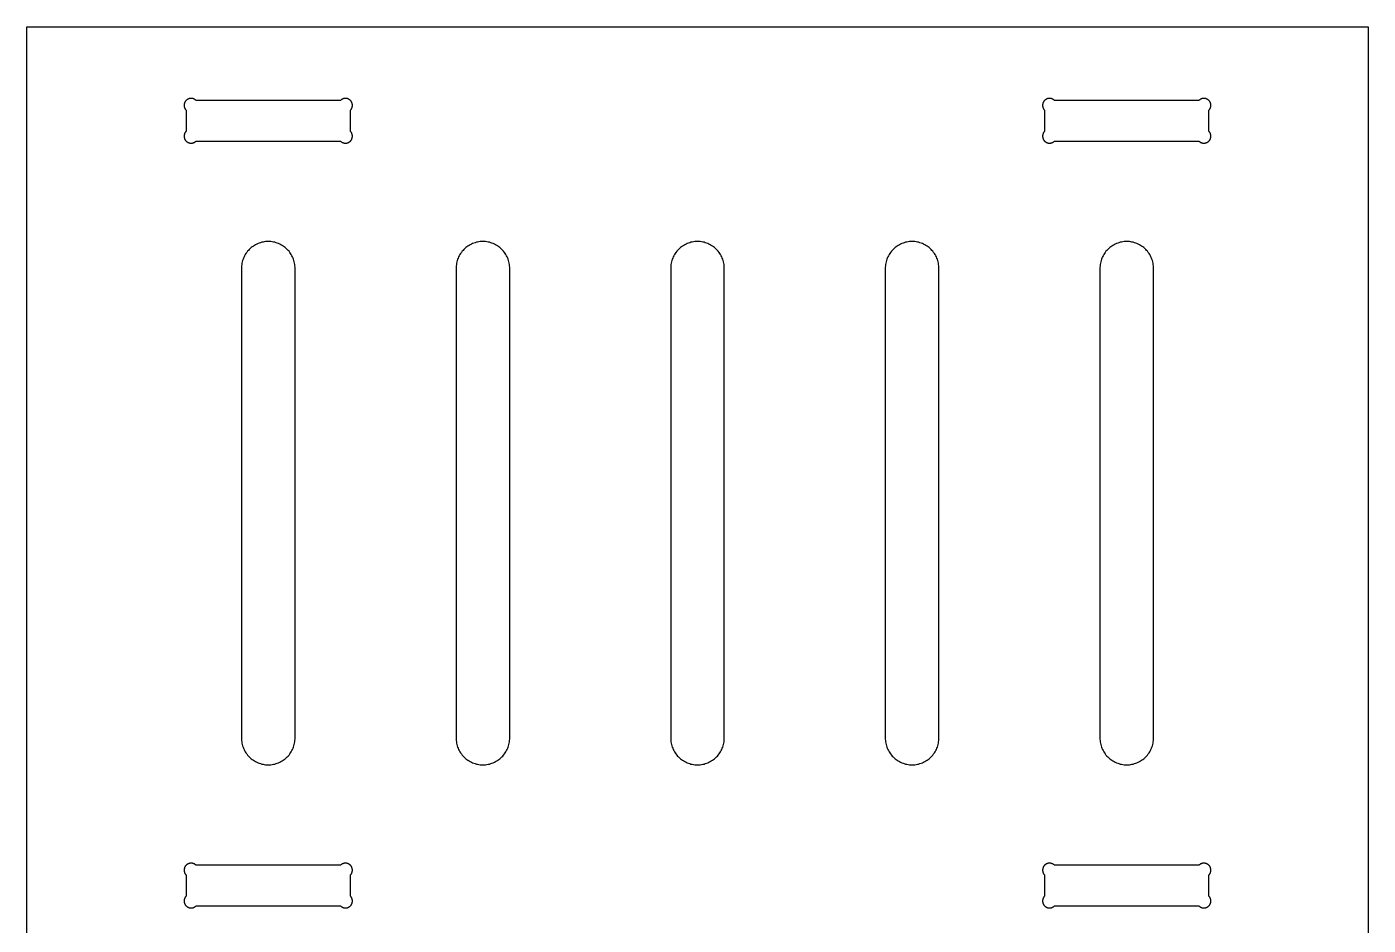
# Model space of a CAD drawing. Header units: inches. Extents: x 0 to 25, y 0 to 32.
# Drawn here: x 0 to 25, y 15.26 to 32 of the extents above; entities that cross this region are included whole.
import ezdxf

# ---------------------------------------------------------------- set-up
doc = ezdxf.new("R2010")
doc.units = ezdxf.units.IN
doc.header["$MEASUREMENT"] = 0
doc.layers.add('CUT_INSIDE', color=5, linetype='Continuous')
doc.layers.add('CUT_OUTSIDE', color=1, linetype='Continuous')

msp = doc.modelspace()

# ---------------------------------------------------------------- linework, layer by layer
at = {"layer": 'CUT_INSIDE'}
for points in [[(3.1492, 30.6339), (3.1444, 30.6381), (3.1394, 30.642), (3.1341, 30.6457), (3.1288, 30.6491), (3.1232, 30.6522), (3.1175, 30.6551), (3.1117, 30.6577), (3.1057, 30.66), (3.0997, 30.662), (3.0935, 30.6637), (3.0873, 30.6651), (3.081, 30.6662), (3.0747, 30.667), (3.0683, 30.6674), (3.0619, 30.6676), (3.0555, 30.6674), (3.0492, 30.667), (3.0428, 30.6662), (3.0366, 30.6651), (3.0303, 30.6637), (3.0242, 30.662), (3.0181, 30.66), (3.0122, 30.6577), (3.0063, 30.6551), (3.0006, 30.6522), (2.9951, 30.6491), (2.9897, 30.6457), (2.9845, 30.642), (2.9795, 30.6381), (2.9746, 30.6339), (2.97, 30.6295), (2.9656, 30.6249), (2.9614, 30.62), (2.9575, 30.615), (2.9538, 30.6098), (2.9504, 30.6044), (2.9473, 30.5989), (2.9444, 30.5932), (2.9418, 30.5873), (2.9395, 30.5814), (2.9375, 30.5753), (2.9358, 30.5692), (2.9344, 30.5629), (2.9333, 30.5567), (2.9325, 30.5503), (2.9321, 30.544), (2.9319, 30.5376), (2.9321, 30.5312), (2.9325, 30.5248), (2.9333, 30.5185), (2.9344, 30.5122), (2.9358, 30.506), (2.9375, 30.4998), (2.9395, 30.4938), (2.9418, 30.4878), (2.9444, 30.482), (2.9473, 30.4763), (2.9504, 30.4707), (2.9538, 30.4654), (2.9575, 30.4601), (2.9614, 30.4551), (2.9656, 30.4503), (2.97, 30.4457), (2.97, 30.0543), (2.9656, 30.0497), (2.9614, 30.0449), (2.9575, 30.0399), (2.9538, 30.0346), (2.9504, 30.0293), (2.9473, 30.0237), (2.9444, 30.018), (2.9418, 30.0122), (2.9395, 30.0062), (2.9375, 30.0002), (2.9358, 29.994), (2.9344, 29.9878), (2.9333, 29.9815), (2.9325, 29.9752), (2.9321, 29.9688), (2.9319, 29.9624), (2.9321, 29.956), (2.9325, 29.9497), (2.9333, 29.9433), (2.9344, 29.9371), (2.9358, 29.9308), (2.9375, 29.9247), (2.9395, 29.9186), (2.9418, 29.9127), (2.9444, 29.9068), (2.9473, 29.9011), (2.9504, 29.8956), (2.9538, 29.8902), (2.9575, 29.885), (2.9614, 29.88), (2.9656, 29.8751), (2.97, 29.8705), (2.9746, 29.8661), (2.9795, 29.8619), (2.9845, 29.858), (2.9897, 29.8543), (2.9951, 29.8509), (3.0006, 29.8478), (3.0063, 29.8449), (3.0122, 29.8423), (3.0181, 29.84), (3.0242, 29.838), (3.0303, 29.8363), (3.0366, 29.8349), (3.0428, 29.8338), (3.0492, 29.833), (3.0555, 29.8326), (3.0619, 29.8324), (3.0683, 29.8326), (3.0747, 29.833), (3.081, 29.8338), (3.0873, 29.8349), (3.0935, 29.8363), (3.0997, 29.838), (3.1057, 29.84), (3.1117, 29.8423), (3.1175, 29.8449), (3.1232, 29.8478), (3.1288, 29.8509), (3.1341, 29.8543), (3.1394, 29.858), (3.1444, 29.8619), (3.1492, 29.8661), (3.1538, 29.8705), (5.8462, 29.8705), (5.8508, 29.8661), (5.8556, 29.8619), (5.8606, 29.858), (5.8659, 29.8543), (5.8712, 29.8509), (5.8768, 29.8478), (5.8825, 29.8449), (5.8883, 29.8423), (5.8943, 29.84), (5.9003, 29.838), (5.9065, 29.8363), (5.9127, 29.8349), (5.919, 29.8338), (5.9253, 29.833), (5.9317, 29.8326), (5.9381, 29.8324), (5.9445, 29.8326), (5.9508, 29.833), (5.9572, 29.8338), (5.9634, 29.8349), (5.9697, 29.8363), (5.9758, 29.838), (5.9819, 29.84), (5.9878, 29.8423), (5.9937, 29.8449), (5.9994, 29.8478), (6.0049, 29.8509), (6.0103, 29.8543), (6.0155, 29.858), (6.0205, 29.8619), (6.0254, 29.8661), (6.03, 29.8705), (6.0344, 29.8751), (6.0386, 29.88), (6.0425, 29.885), (6.0462, 29.8902), (6.0496, 29.8956), (6.0527, 29.9011), (6.0556, 29.9068), (6.0582, 29.9127), (6.0605, 29.9186), (6.0625, 29.9247), (6.0642, 29.9308), (6.0656, 29.9371), (6.0667, 29.9433), (6.0675, 29.9497), (6.0679, 29.956), (6.0681, 29.9624), (6.0679, 29.9688), (6.0675, 29.9752), (6.0667, 29.9815), (6.0656, 29.9878), (6.0642, 29.994), (6.0625, 30.0002), (6.0605, 30.0062), (6.0582, 30.0122), (6.0556, 30.018), (6.0527, 30.0237), (6.0496, 30.0293), (6.0462, 30.0346), (6.0425, 30.0399), (6.0386, 30.0449), (6.0344, 30.0497), (6.03, 30.0543), (6.03, 30.4457), (6.0344, 30.4503), (6.0386, 30.4551), (6.0425, 30.4601), (6.0462, 30.4654), (6.0496, 30.4707), (6.0527, 30.4763), (6.0556, 30.482), (6.0582, 30.4878), (6.0605, 30.4938), (6.0625, 30.4998), (6.0642, 30.506), (6.0656, 30.5122), (6.0667, 30.5185), (6.0675, 30.5248), (6.0679, 30.5312), (6.0681, 30.5376), (6.0679, 30.544), (6.0675, 30.5503), (6.0667, 30.5567), (6.0656, 30.5629), (6.0642, 30.5692), (6.0625, 30.5753), (6.0605, 30.5814), (6.0582, 30.5873), (6.0556, 30.5932), (6.0527, 30.5989), (6.0496, 30.6044), (6.0462, 30.6098), (6.0425, 30.615), (6.0386, 30.62), (6.0344, 30.6249), (6.03, 30.6295), (6.0254, 30.6339), (6.0205, 30.6381), (6.0155, 30.642), (6.0103, 30.6457), (6.0049, 30.6491), (5.9994, 30.6522), (5.9937, 30.6551), (5.9878, 30.6577), (5.9819, 30.66), (5.9758, 30.662), (5.9697, 30.6637), (5.9634, 30.6651), (5.9572, 30.6662), (5.9508, 30.667), (5.9445, 30.6674), (5.9381, 30.6676), (5.9317, 30.6674), (5.9253, 30.667), (5.919, 30.6662), (5.9127, 30.6651), (5.9065, 30.6637), (5.9003, 30.662), (5.8943, 30.66), (5.8883, 30.6577), (5.8825, 30.6551), (5.8768, 30.6522), (5.8712, 30.6491), (5.8659, 30.6457), (5.8606, 30.642), (5.8556, 30.6381), (5.8508, 30.6339), (5.8462, 30.6295), (3.1538, 30.6295)], [(22.0344, 30.4503), (22.0386, 30.4551), (22.0425, 30.4601), (22.0462, 30.4654), (22.0496, 30.4707), (22.0527, 30.4763), (22.0556, 30.482), (22.0582, 30.4878), (22.0605, 30.4938), (22.0625, 30.4998), (22.0642, 30.506), (22.0656, 30.5122), (22.0667, 30.5185), (22.0675, 30.5248), (22.0679, 30.5312), (22.0681, 30.5376), (22.0679, 30.544), (22.0675, 30.5503), (22.0667, 30.5567), (22.0656, 30.5629), (22.0642, 30.5692), (22.0625, 30.5753), (22.0605, 30.5814), (22.0582, 30.5873), (22.0556, 30.5932), (22.0527, 30.5989), (22.0496, 30.6044), (22.0462, 30.6098), (22.0425, 30.615), (22.0386, 30.62), (22.0344, 30.6249), (22.03, 30.6295), (22.0254, 30.6339), (22.0205, 30.6381), (22.0155, 30.642), (22.0103, 30.6457), (22.0049, 30.6491), (21.9994, 30.6522), (21.9937, 30.6551), (21.9878, 30.6577), (21.9819, 30.66), (21.9758, 30.662), (21.9697, 30.6637), (21.9634, 30.6651), (21.9572, 30.6662), (21.9508, 30.667), (21.9445, 30.6674), (21.9381, 30.6676), (21.9317, 30.6674), (21.9253, 30.667), (21.919, 30.6662), (21.9127, 30.6651), (21.9065, 30.6637), (21.9003, 30.662), (21.8943, 30.66), (21.8883, 30.6577), (21.8825, 30.6551), (21.8768, 30.6522), (21.8712, 30.6491), (21.8659, 30.6457), (21.8606, 30.642), (21.8556, 30.6381), (21.8508, 30.6339), (21.8462, 30.6295), (19.1538, 30.6295), (19.1492, 30.6339), (19.1444, 30.6381), (19.1394, 30.642), (19.1341, 30.6457), (19.1288, 30.6491), (19.1232, 30.6522), (19.1175, 30.6551), (19.1117, 30.6577), (19.1057, 30.66), (19.0997, 30.662), (19.0935, 30.6637), (19.0873, 30.6651), (19.081, 30.6662), (19.0747, 30.667), (19.0683, 30.6674), (19.0619, 30.6676), (19.0555, 30.6674), (19.0492, 30.667), (19.0428, 30.6662), (19.0366, 30.6651), (19.0303, 30.6637), (19.0242, 30.662), (19.0181, 30.66), (19.0122, 30.6577), (19.0063, 30.6551), (19.0006, 30.6522), (18.9951, 30.6491), (18.9897, 30.6457), (18.9845, 30.642), (18.9795, 30.6381), (18.9746, 30.6339), (18.97, 30.6295), (18.9656, 30.6249), (18.9614, 30.62), (18.9575, 30.615), (18.9538, 30.6098), (18.9504, 30.6044), (18.9473, 30.5989), (18.9444, 30.5932), (18.9418, 30.5873), (18.9395, 30.5814), (18.9375, 30.5753), (18.9358, 30.5692), (18.9344, 30.5629), (18.9333, 30.5567), (18.9325, 30.5503), (18.9321, 30.544), (18.9319, 30.5376), (18.9321, 30.5312), (18.9325, 30.5248), (18.9333, 30.5185), (18.9344, 30.5122), (18.9358, 30.506), (18.9375, 30.4998), (18.9395, 30.4938), (18.9418, 30.4878), (18.9444, 30.482), (18.9473, 30.4763), (18.9504, 30.4707), (18.9538, 30.4654), (18.9575, 30.4601), (18.9614, 30.4551), (18.9656, 30.4503), (18.97, 30.4457), (18.97, 30.0543), (18.9656, 30.0497), (18.9614, 30.0449), (18.9575, 30.0399), (18.9538, 30.0346), (18.9504, 30.0293), (18.9473, 30.0237), (18.9444, 30.018), (18.9418, 30.0122), (18.9395, 30.0062), (18.9375, 30.0002), (18.9358, 29.994), (18.9344, 29.9878), (18.9333, 29.9815), (18.9325, 29.9752), (18.9321, 29.9688), (18.9319, 29.9624), (18.9321, 29.956), (18.9325, 29.9497), (18.9333, 29.9433), (18.9344, 29.9371), (18.9358, 29.9308), (18.9375, 29.9247), (18.9395, 29.9186), (18.9418, 29.9127), (18.9444, 29.9068), (18.9473, 29.9011), (18.9504, 29.8956), (18.9538, 29.8902), (18.9575, 29.885), (18.9614, 29.88), (18.9656, 29.8751), (18.97, 29.8705), (18.9746, 29.8661), (18.9795, 29.8619), (18.9845, 29.858), (18.9897, 29.8543), (18.9951, 29.8509), (19.0006, 29.8478), (19.0063, 29.8449), (19.0122, 29.8423), (19.0181, 29.84), (19.0242, 29.838), (19.0303, 29.8363), (19.0366, 29.8349), (19.0428, 29.8338), (19.0492, 29.833), (19.0555, 29.8326), (19.0619, 29.8324), (19.0683, 29.8326), (19.0747, 29.833), (19.081, 29.8338), (19.0873, 29.8349), (19.0935, 29.8363), (19.0997, 29.838), (19.1057, 29.84), (19.1117, 29.8423), (19.1175, 29.8449), (19.1232, 29.8478), (19.1288, 29.8509), (19.1341, 29.8543), (19.1394, 29.858), (19.1444, 29.8619), (19.1492, 29.8661), (19.1538, 29.8705), (21.8462, 29.8705), (21.8508, 29.8661), (21.8556, 29.8619), (21.8606, 29.858), (21.8659, 29.8543), (21.8712, 29.8509), (21.8768, 29.8478), (21.8825, 29.8449), (21.8883, 29.8423), (21.8943, 29.84), (21.9003, 29.838), (21.9065, 29.8363), (21.9127, 29.8349), (21.919, 29.8338), (21.9253, 29.833), (21.9317, 29.8326), (21.9381, 29.8324), (21.9445, 29.8326), (21.9508, 29.833), (21.9572, 29.8338), (21.9634, 29.8349), (21.9697, 29.8363), (21.9758, 29.838), (21.9819, 29.84), (21.9878, 29.8423), (21.9937, 29.8449), (21.9994, 29.8478), (22.0049, 29.8509), (22.0103, 29.8543), (22.0155, 29.858), (22.0205, 29.8619), (22.0254, 29.8661), (22.03, 29.8705), (22.0344, 29.8751), (22.0386, 29.88), (22.0425, 29.885), (22.0462, 29.8902), (22.0496, 29.8956), (22.0527, 29.9011), (22.0556, 29.9068), (22.0582, 29.9127), (22.0605, 29.9186), (22.0625, 29.9247), (22.0642, 29.9308), (22.0656, 29.9371), (22.0667, 29.9433), (22.0675, 29.9497), (22.0679, 29.956), (22.0681, 29.9624), (22.0679, 29.9688), (22.0675, 29.9752), (22.0667, 29.9815), (22.0656, 29.9878), (22.0642, 29.994), (22.0625, 30.0002), (22.0605, 30.0062), (22.0582, 30.0122), (22.0556, 30.018), (22.0527, 30.0237), (22.0496, 30.0293), (22.0462, 30.0346), (22.0425, 30.0399), (22.0386, 30.0449), (22.0344, 30.0497), (22.03, 30.0543), (22.03, 30.4457)], [(4.9976, 18.701), (4.9994, 18.7255), (5, 18.75), (5, 27.5), (4.9994, 27.5245), (4.9976, 27.549), (4.9946, 27.5734), (4.9904, 27.5975), (4.985, 27.6215), (4.9785, 27.6451), (4.9708, 27.6684), (4.9619, 27.6913), (4.952, 27.7138), (4.941, 27.7357), (4.9289, 27.7571), (4.9157, 27.7778), (4.9016, 27.7978), (4.8865, 27.8172), (4.8705, 27.8358), (4.8536, 27.8536), (4.8358, 27.8705), (4.8172, 27.8865), (4.7978, 27.9016), (4.7778, 27.9157), (4.7571, 27.9289), (4.7357, 27.941), (4.7138, 27.952), (4.6913, 27.9619), (4.6684, 27.9708), (4.6451, 27.9785), (4.6215, 27.985), (4.5975, 27.9904), (4.5734, 27.9946), (4.549, 27.9976), (4.5245, 27.9994), (4.5, 28), (4.4755, 27.9994), (4.451, 27.9976), (4.4266, 27.9946), (4.4025, 27.9904), (4.3785, 27.985), (4.3549, 27.9785), (4.3316, 27.9708), (4.3087, 27.9619), (4.2862, 27.952), (4.2643, 27.941), (4.2429, 27.9289), (4.2222, 27.9157), (4.2022, 27.9016), (4.1828, 27.8865), (4.1642, 27.8705), (4.1464, 27.8536), (4.1295, 27.8358), (4.1135, 27.8172), (4.0984, 27.7978), (4.0843, 27.7778), (4.0711, 27.7571), (4.059, 27.7357), (4.048, 27.7138), (4.0381, 27.6913), (4.0292, 27.6684), (4.0215, 27.6451), (4.015, 27.6215), (4.0096, 27.5975), (4.0054, 27.5734), (4.0024, 27.549), (4.0006, 27.5245), (4, 27.5), (4, 18.75), (4.0006, 18.7255), (4.0024, 18.701), (4.0054, 18.6766), (4.0096, 18.6525), (4.015, 18.6285), (4.0215, 18.6049), (4.0292, 18.5816), (4.0381, 18.5587), (4.048, 18.5362), (4.059, 18.5143), (4.0711, 18.4929), (4.0843, 18.4722), (4.0984, 18.4522), (4.1135, 18.4328), (4.1295, 18.4142), (4.1464, 18.3964), (4.1642, 18.3795), (4.1828, 18.3635), (4.2022, 18.3484), (4.2222, 18.3343), (4.2429, 18.3211), (4.2643, 18.309), (4.2862, 18.298), (4.3087, 18.2881), (4.3316, 18.2792), (4.3549, 18.2715), (4.3785, 18.265), (4.4025, 18.2596), (4.4266, 18.2554), (4.451, 18.2524), (4.4755, 18.2506), (4.5, 18.25), (4.5245, 18.2506), (4.549, 18.2524), (4.5734, 18.2554), (4.5975, 18.2596), (4.6215, 18.265), (4.6451, 18.2715), (4.6684, 18.2792), (4.6913, 18.2881), (4.7138, 18.298), (4.7357, 18.309), (4.7571, 18.3211), (4.7778, 18.3343), (4.7978, 18.3484), (4.8172, 18.3635), (4.8358, 18.3795), (4.8536, 18.3964), (4.8705, 18.4142), (4.8865, 18.4328), (4.9016, 18.4522), (4.9157, 18.4722), (4.9289, 18.4929), (4.941, 18.5143), (4.952, 18.5362), (4.9619, 18.5587), (4.9708, 18.5816), (4.9785, 18.6049), (4.985, 18.6285), (4.9904, 18.6525), (4.9946, 18.6766)], [(8.9976, 18.701), (8.9994, 18.7255), (9, 18.75), (9, 27.5), (8.9994, 27.5245), (8.9976, 27.549), (8.9946, 27.5734), (8.9904, 27.5975), (8.985, 27.6215), (8.9785, 27.6451), (8.9708, 27.6684), (8.9619, 27.6913), (8.952, 27.7138), (8.941, 27.7357), (8.9289, 27.7571), (8.9157, 27.7778), (8.9016, 27.7978), (8.8865, 27.8172), (8.8705, 27.8358), (8.8536, 27.8536), (8.8358, 27.8705), (8.8172, 27.8865), (8.7978, 27.9016), (8.7778, 27.9157), (8.7571, 27.9289), (8.7357, 27.941), (8.7138, 27.952), (8.6913, 27.9619), (8.6684, 27.9708), (8.6451, 27.9785), (8.6215, 27.985), (8.5975, 27.9904), (8.5734, 27.9946), (8.549, 27.9976), (8.5245, 27.9994), (8.5, 28), (8.4755, 27.9994), (8.451, 27.9976), (8.4266, 27.9946), (8.4025, 27.9904), (8.3785, 27.985), (8.3549, 27.9785), (8.3316, 27.9708), (8.3087, 27.9619), (8.2862, 27.952), (8.2643, 27.941), (8.2429, 27.9289), (8.2222, 27.9157), (8.2022, 27.9016), (8.1828, 27.8865), (8.1642, 27.8705), (8.1464, 27.8536), (8.1295, 27.8358), (8.1135, 27.8172), (8.0984, 27.7978), (8.0843, 27.7778), (8.0711, 27.7571), (8.059, 27.7357), (8.048, 27.7138), (8.0381, 27.6913), (8.0292, 27.6684), (8.0215, 27.6451), (8.015, 27.6215), (8.0096, 27.5975), (8.0054, 27.5734), (8.0024, 27.549), (8.0006, 27.5245), (8, 27.5), (8, 18.75), (8.0006, 18.7255), (8.0024, 18.701), (8.0054, 18.6766), (8.0096, 18.6525), (8.015, 18.6285), (8.0215, 18.6049), (8.0292, 18.5816), (8.0381, 18.5587), (8.048, 18.5362), (8.059, 18.5143), (8.0711, 18.4929), (8.0843, 18.4722), (8.0984, 18.4522), (8.1135, 18.4328), (8.1295, 18.4142), (8.1464, 18.3964), (8.1642, 18.3795), (8.1828, 18.3635), (8.2022, 18.3484), (8.2222, 18.3343), (8.2429, 18.3211), (8.2643, 18.309), (8.2862, 18.298), (8.3087, 18.2881), (8.3316, 18.2792), (8.3549, 18.2715), (8.3785, 18.265), (8.4025, 18.2596), (8.4266, 18.2554), (8.451, 18.2524), (8.4755, 18.2506), (8.5, 18.25), (8.5245, 18.2506), (8.549, 18.2524), (8.5734, 18.2554), (8.5975, 18.2596), (8.6215, 18.265), (8.6451, 18.2715), (8.6684, 18.2792), (8.6913, 18.2881), (8.7138, 18.298), (8.7357, 18.309), (8.7571, 18.3211), (8.7778, 18.3343), (8.7978, 18.3484), (8.8172, 18.3635), (8.8358, 18.3795), (8.8536, 18.3964), (8.8705, 18.4142), (8.8865, 18.4328), (8.9016, 18.4522), (8.9157, 18.4722), (8.9289, 18.4929), (8.941, 18.5143), (8.952, 18.5362), (8.9619, 18.5587), (8.9708, 18.5816), (8.9785, 18.6049), (8.985, 18.6285), (8.9904, 18.6525), (8.9946, 18.6766)], [(12.9976, 18.701), (12.9994, 18.7255), (13, 18.75), (13, 27.5), (12.9994, 27.5245), (12.9976, 27.549), (12.9946, 27.5734), (12.9904, 27.5975), (12.985, 27.6215), (12.9785, 27.6451), (12.9708, 27.6684), (12.9619, 27.6913), (12.952, 27.7138), (12.941, 27.7357), (12.9289, 27.7571), (12.9157, 27.7778), (12.9016, 27.7978), (12.8865, 27.8172), (12.8705, 27.8358), (12.8536, 27.8536), (12.8358, 27.8705), (12.8172, 27.8865), (12.7978, 27.9016), (12.7778, 27.9157), (12.7571, 27.9289), (12.7357, 27.941), (12.7138, 27.952), (12.6913, 27.9619), (12.6684, 27.9708), (12.6451, 27.9785), (12.6215, 27.985), (12.5975, 27.9904), (12.5734, 27.9946), (12.549, 27.9976), (12.5245, 27.9994), (12.5, 28), (12.4755, 27.9994), (12.451, 27.9976), (12.4266, 27.9946), (12.4025, 27.9904), (12.3785, 27.985), (12.3549, 27.9785), (12.3316, 27.9708), (12.3087, 27.9619), (12.2862, 27.952), (12.2643, 27.941), (12.2429, 27.9289), (12.2222, 27.9157), (12.2022, 27.9016), (12.1828, 27.8865), (12.1642, 27.8705), (12.1464, 27.8536), (12.1295, 27.8358), (12.1135, 27.8172), (12.0984, 27.7978), (12.0843, 27.7778), (12.0711, 27.7571), (12.059, 27.7357), (12.048, 27.7138), (12.0381, 27.6913), (12.0292, 27.6684), (12.0215, 27.6451), (12.015, 27.6215), (12.0096, 27.5975), (12.0054, 27.5734), (12.0024, 27.549), (12.0006, 27.5245), (12, 27.5), (12, 18.75), (12.0006, 18.7255), (12.0024, 18.701), (12.0054, 18.6766), (12.0096, 18.6525), (12.015, 18.6285), (12.0215, 18.6049), (12.0292, 18.5816), (12.0381, 18.5587), (12.048, 18.5362), (12.059, 18.5143), (12.0711, 18.4929), (12.0843, 18.4722), (12.0984, 18.4522), (12.1135, 18.4328), (12.1295, 18.4142), (12.1464, 18.3964), (12.1642, 18.3795), (12.1828, 18.3635), (12.2022, 18.3484), (12.2222, 18.3343), (12.2429, 18.3211), (12.2643, 18.309), (12.2862, 18.298), (12.3087, 18.2881), (12.3316, 18.2792), (12.3549, 18.2715), (12.3785, 18.265), (12.4025, 18.2596), (12.4266, 18.2554), (12.451, 18.2524), (12.4755, 18.2506), (12.5, 18.25), (12.5245, 18.2506), (12.549, 18.2524), (12.5734, 18.2554), (12.5975, 18.2596), (12.6215, 18.265), (12.6451, 18.2715), (12.6684, 18.2792), (12.6913, 18.2881), (12.7138, 18.298), (12.7357, 18.309), (12.7571, 18.3211), (12.7778, 18.3343), (12.7978, 18.3484), (12.8172, 18.3635), (12.8358, 18.3795), (12.8536, 18.3964), (12.8705, 18.4142), (12.8865, 18.4328), (12.9016, 18.4522), (12.9157, 18.4722), (12.9289, 18.4929), (12.941, 18.5143), (12.952, 18.5362), (12.9619, 18.5587), (12.9708, 18.5816), (12.9785, 18.6049), (12.985, 18.6285), (12.9904, 18.6525), (12.9946, 18.6766)], [(16.9946, 18.6766), (16.9976, 18.701), (16.9994, 18.7255), (17, 18.75), (17, 27.5), (16.9994, 27.5245), (16.9976, 27.549), (16.9946, 27.5734), (16.9904, 27.5975), (16.985, 27.6215), (16.9785, 27.6451), (16.9708, 27.6684), (16.9619, 27.6913), (16.952, 27.7138), (16.941, 27.7357), (16.9289, 27.7571), (16.9157, 27.7778), (16.9016, 27.7978), (16.8865, 27.8172), (16.8705, 27.8358), (16.8536, 27.8536), (16.8358, 27.8705), (16.8172, 27.8865), (16.7978, 27.9016), (16.7778, 27.9157), (16.7571, 27.9289), (16.7357, 27.941), (16.7138, 27.952), (16.6913, 27.9619), (16.6684, 27.9708), (16.6451, 27.9785), (16.6215, 27.985), (16.5975, 27.9904), (16.5734, 27.9946), (16.549, 27.9976), (16.5245, 27.9994), (16.5, 28), (16.4755, 27.9994), (16.451, 27.9976), (16.4266, 27.9946), (16.4025, 27.9904), (16.3785, 27.985), (16.3549, 27.9785), (16.3316, 27.9708), (16.3087, 27.9619), (16.2862, 27.952), (16.2643, 27.941), (16.2429, 27.9289), (16.2222, 27.9157), (16.2022, 27.9016), (16.1828, 27.8865), (16.1642, 27.8705), (16.1464, 27.8536), (16.1295, 27.8358), (16.1135, 27.8172), (16.0984, 27.7978), (16.0843, 27.7778), (16.0711, 27.7571), (16.059, 27.7357), (16.048, 27.7138), (16.0381, 27.6913), (16.0292, 27.6684), (16.0215, 27.6451), (16.015, 27.6215), (16.0096, 27.5975), (16.0054, 27.5734), (16.0024, 27.549), (16.0006, 27.5245), (16, 27.5), (16, 18.75), (16.0006, 18.7255), (16.0024, 18.701), (16.0054, 18.6766), (16.0096, 18.6525), (16.015, 18.6285), (16.0215, 18.6049), (16.0292, 18.5816), (16.0381, 18.5587), (16.048, 18.5362), (16.059, 18.5143), (16.0711, 18.4929), (16.0843, 18.4722), (16.0984, 18.4522), (16.1135, 18.4328), (16.1295, 18.4142), (16.1464, 18.3964), (16.1642, 18.3795), (16.1828, 18.3635), (16.2022, 18.3484), (16.2222, 18.3343), (16.2429, 18.3211), (16.2643, 18.309), (16.2862, 18.298), (16.3087, 18.2881), (16.3316, 18.2792), (16.3549, 18.2715), (16.3785, 18.265), (16.4025, 18.2596), (16.4266, 18.2554), (16.451, 18.2524), (16.4755, 18.2506), (16.5, 18.25), (16.5245, 18.2506), (16.549, 18.2524), (16.5734, 18.2554), (16.5975, 18.2596), (16.6215, 18.265), (16.6451, 18.2715), (16.6684, 18.2792), (16.6913, 18.2881), (16.7138, 18.298), (16.7357, 18.309), (16.7571, 18.3211), (16.7778, 18.3343), (16.7978, 18.3484), (16.8172, 18.3635), (16.8358, 18.3795), (16.8536, 18.3964), (16.8705, 18.4142), (16.8865, 18.4328), (16.9016, 18.4522), (16.9157, 18.4722), (16.9289, 18.4929), (16.941, 18.5143), (16.952, 18.5362), (16.9619, 18.5587), (16.9708, 18.5816), (16.9785, 18.6049), (16.985, 18.6285), (16.9904, 18.6525)], [(20.9946, 18.6766), (20.9976, 18.701), (20.9994, 18.7255), (21, 18.75), (21, 27.5), (20.9994, 27.5245), (20.9976, 27.549), (20.9946, 27.5734), (20.9904, 27.5975), (20.985, 27.6215), (20.9785, 27.6451), (20.9708, 27.6684), (20.9619, 27.6913), (20.952, 27.7138), (20.941, 27.7357), (20.9289, 27.7571), (20.9157, 27.7778), (20.9016, 27.7978), (20.8865, 27.8172), (20.8705, 27.8358), (20.8536, 27.8536), (20.8358, 27.8705), (20.8172, 27.8865), (20.7978, 27.9016), (20.7778, 27.9157), (20.7571, 27.9289), (20.7357, 27.941), (20.7138, 27.952), (20.6913, 27.9619), (20.6684, 27.9708), (20.6451, 27.9785), (20.6215, 27.985), (20.5975, 27.9904), (20.5734, 27.9946), (20.549, 27.9976), (20.5245, 27.9994), (20.5, 28), (20.4755, 27.9994), (20.451, 27.9976), (20.4266, 27.9946), (20.4025, 27.9904), (20.3785, 27.985), (20.3549, 27.9785), (20.3316, 27.9708), (20.3087, 27.9619), (20.2862, 27.952), (20.2643, 27.941), (20.2429, 27.9289), (20.2222, 27.9157), (20.2022, 27.9016), (20.1828, 27.8865), (20.1642, 27.8705), (20.1464, 27.8536), (20.1295, 27.8358), (20.1135, 27.8172), (20.0984, 27.7978), (20.0843, 27.7778), (20.0711, 27.7571), (20.059, 27.7357), (20.048, 27.7138), (20.0381, 27.6913), (20.0292, 27.6684), (20.0215, 27.6451), (20.015, 27.6215), (20.0096, 27.5975), (20.0054, 27.5734), (20.0024, 27.549), (20.0006, 27.5245), (20, 27.5), (20, 18.75), (20.0006, 18.7255), (20.0024, 18.701), (20.0054, 18.6766), (20.0096, 18.6525), (20.015, 18.6285), (20.0215, 18.6049), (20.0292, 18.5816), (20.0381, 18.5587), (20.048, 18.5362), (20.059, 18.5143), (20.0711, 18.4929), (20.0843, 18.4722), (20.0984, 18.4522), (20.1135, 18.4328), (20.1295, 18.4142), (20.1464, 18.3964), (20.1642, 18.3795), (20.1828, 18.3635), (20.2022, 18.3484), (20.2222, 18.3343), (20.2429, 18.3211), (20.2643, 18.309), (20.2862, 18.298), (20.3087, 18.2881), (20.3316, 18.2792), (20.3549, 18.2715), (20.3785, 18.265), (20.4025, 18.2596), (20.4266, 18.2554), (20.451, 18.2524), (20.4755, 18.2506), (20.5, 18.25), (20.5245, 18.2506), (20.549, 18.2524), (20.5734, 18.2554), (20.5975, 18.2596), (20.6215, 18.265), (20.6451, 18.2715), (20.6684, 18.2792), (20.6913, 18.2881), (20.7138, 18.298), (20.7357, 18.309), (20.7571, 18.3211), (20.7778, 18.3343), (20.7978, 18.3484), (20.8172, 18.3635), (20.8358, 18.3795), (20.8536, 18.3964), (20.8705, 18.4142), (20.8865, 18.4328), (20.9016, 18.4522), (20.9157, 18.4722), (20.9289, 18.4929), (20.941, 18.5143), (20.952, 18.5362), (20.9619, 18.5587), (20.9708, 18.5816), (20.9785, 18.6049), (20.985, 18.6285), (20.9904, 18.6525)], [(5.8508, 15.6161), (5.8556, 15.6119), (5.8606, 15.608), (5.8659, 15.6043), (5.8712, 15.6009), (5.8768, 15.5978), (5.8825, 15.5949), (5.8883, 15.5923), (5.8943, 15.59), (5.9003, 15.588), (5.9065, 15.5863), (5.9127, 15.5849), (5.919, 15.5838), (5.9253, 15.583), (5.9317, 15.5826), (5.9381, 15.5824), (5.9445, 15.5826), (5.9508, 15.583), (5.9572, 15.5838), (5.9634, 15.5849), (5.9697, 15.5863), (5.9758, 15.588), (5.9819, 15.59), (5.9878, 15.5923), (5.9937, 15.5949), (5.9994, 15.5978), (6.0049, 15.6009), (6.0103, 15.6043), (6.0155, 15.608), (6.0205, 15.6119), (6.0254, 15.6161), (6.03, 15.6205), (6.0344, 15.6251), (6.0386, 15.63), (6.0425, 15.635), (6.0462, 15.6402), (6.0496, 15.6456), (6.0527, 15.6511), (6.0556, 15.6568), (6.0582, 15.6627), (6.0605, 15.6686), (6.0625, 15.6747), (6.0642, 15.6808), (6.0656, 15.6871), (6.0667, 15.6933), (6.0675, 15.6997), (6.0679, 15.706), (6.0681, 15.7124), (6.0679, 15.7188), (6.0675, 15.7252), (6.0667, 15.7315), (6.0656, 15.7378), (6.0642, 15.744), (6.0625, 15.7502), (6.0605, 15.7562), (6.0582, 15.7622), (6.0556, 15.768), (6.0527, 15.7737), (6.0496, 15.7793), (6.0462, 15.7846), (6.0425, 15.7899), (6.0386, 15.7949), (6.0344, 15.7997), (6.03, 15.8043), (6.03, 16.1957), (6.0344, 16.2003), (6.0386, 16.2051), (6.0425, 16.2101), (6.0462, 16.2154), (6.0496, 16.2207), (6.0527, 16.2263), (6.0556, 16.232), (6.0582, 16.2378), (6.0605, 16.2438), (6.0625, 16.2498), (6.0642, 16.256), (6.0656, 16.2622), (6.0667, 16.2685), (6.0675, 16.2748), (6.0679, 16.2812), (6.0681, 16.2876), (6.0679, 16.294), (6.0675, 16.3003), (6.0667, 16.3067), (6.0656, 16.3129), (6.0642, 16.3192), (6.0625, 16.3253), (6.0605, 16.3314), (6.0582, 16.3373), (6.0556, 16.3432), (6.0527, 16.3489), (6.0496, 16.3544), (6.0462, 16.3598), (6.0425, 16.365), (6.0386, 16.37), (6.0344, 16.3749), (6.03, 16.3795), (6.0254, 16.3839), (6.0205, 16.3881), (6.0155, 16.392), (6.0103, 16.3957), (6.0049, 16.3991), (5.9994, 16.4022), (5.9937, 16.4051), (5.9878, 16.4077), (5.9819, 16.41), (5.9758, 16.412), (5.9697, 16.4137), (5.9634, 16.4151), (5.9572, 16.4162), (5.9508, 16.417), (5.9445, 16.4174), (5.9381, 16.4176), (5.9317, 16.4174), (5.9253, 16.417), (5.919, 16.4162), (5.9127, 16.4151), (5.9065, 16.4137), (5.9003, 16.412), (5.8943, 16.41), (5.8883, 16.4077), (5.8825, 16.4051), (5.8768, 16.4022), (5.8712, 16.3991), (5.8659, 16.3957), (5.8606, 16.392), (5.8556, 16.3881), (5.8508, 16.3839), (5.8462, 16.3795), (3.1538, 16.3795), (3.1492, 16.3839), (3.1444, 16.3881), (3.1394, 16.392), (3.1341, 16.3957), (3.1288, 16.3991), (3.1232, 16.4022), (3.1175, 16.4051), (3.1117, 16.4077), (3.1057, 16.41), (3.0997, 16.412), (3.0935, 16.4137), (3.0873, 16.4151), (3.081, 16.4162), (3.0747, 16.417), (3.0683, 16.4174), (3.0619, 16.4176), (3.0555, 16.4174), (3.0492, 16.417), (3.0428, 16.4162), (3.0366, 16.4151), (3.0303, 16.4137), (3.0242, 16.412), (3.0181, 16.41), (3.0122, 16.4077), (3.0063, 16.4051), (3.0006, 16.4022), (2.9951, 16.3991), (2.9897, 16.3957), (2.9845, 16.392), (2.9795, 16.3881), (2.9746, 16.3839), (2.97, 16.3795), (2.9656, 16.3749), (2.9614, 16.37), (2.9575, 16.365), (2.9538, 16.3598), (2.9504, 16.3544), (2.9473, 16.3489), (2.9444, 16.3432), (2.9418, 16.3373), (2.9395, 16.3314), (2.9375, 16.3253), (2.9358, 16.3192), (2.9344, 16.3129), (2.9333, 16.3067), (2.9325, 16.3003), (2.9321, 16.294), (2.9319, 16.2876), (2.9321, 16.2812), (2.9325, 16.2748), (2.9333, 16.2685), (2.9344, 16.2622), (2.9358, 16.256), (2.9375, 16.2498), (2.9395, 16.2438), (2.9418, 16.2378), (2.9444, 16.232), (2.9473, 16.2263), (2.9504, 16.2207), (2.9538, 16.2154), (2.9575, 16.2101), (2.9614, 16.2051), (2.9656, 16.2003), (2.97, 16.1957), (2.97, 15.8043), (2.9656, 15.7997), (2.9614, 15.7949), (2.9575, 15.7899), (2.9538, 15.7846), (2.9504, 15.7793), (2.9473, 15.7737), (2.9444, 15.768), (2.9418, 15.7622), (2.9395, 15.7562), (2.9375, 15.7502), (2.9358, 15.744), (2.9344, 15.7378), (2.9333, 15.7315), (2.9325, 15.7252), (2.9321, 15.7188), (2.9319, 15.7124), (2.9321, 15.706), (2.9325, 15.6997), (2.9333, 15.6933), (2.9344, 15.6871), (2.9358, 15.6808), (2.9375, 15.6747), (2.9395, 15.6686), (2.9418, 15.6627), (2.9444, 15.6568), (2.9473, 15.6511), (2.9504, 15.6456), (2.9538, 15.6402), (2.9575, 15.635), (2.9614, 15.63), (2.9656, 15.6251), (2.97, 15.6205), (2.9746, 15.6161), (2.9795, 15.6119), (2.9845, 15.608), (2.9897, 15.6043), (2.9951, 15.6009), (3.0006, 15.5978), (3.0063, 15.5949), (3.0122, 15.5923), (3.0181, 15.59), (3.0242, 15.588), (3.0303, 15.5863), (3.0366, 15.5849), (3.0428, 15.5838), (3.0492, 15.583), (3.0555, 15.5826), (3.0619, 15.5824), (3.0683, 15.5826), (3.0747, 15.583), (3.081, 15.5838), (3.0873, 15.5849), (3.0935, 15.5863), (3.0997, 15.588), (3.1057, 15.59), (3.1117, 15.5923), (3.1175, 15.5949), (3.1232, 15.5978), (3.1288, 15.6009), (3.1341, 15.6043), (3.1394, 15.608), (3.1444, 15.6119), (3.1492, 15.6161), (3.1538, 15.6205), (5.8462, 15.6205)], [(18.9656, 15.7997), (18.9614, 15.7949), (18.9575, 15.7899), (18.9538, 15.7846), (18.9504, 15.7793), (18.9473, 15.7737), (18.9444, 15.768), (18.9418, 15.7622), (18.9395, 15.7562), (18.9375, 15.7502), (18.9358, 15.744), (18.9344, 15.7378), (18.9333, 15.7315), (18.9325, 15.7252), (18.9321, 15.7188), (18.9319, 15.7124), (18.9321, 15.706), (18.9325, 15.6997), (18.9333, 15.6933), (18.9344, 15.6871), (18.9358, 15.6808), (18.9375, 15.6747), (18.9395, 15.6686), (18.9418, 15.6627), (18.9444, 15.6568), (18.9473, 15.6511), (18.9504, 15.6456), (18.9538, 15.6402), (18.9575, 15.635), (18.9614, 15.63), (18.9656, 15.6251), (18.97, 15.6205), (18.9746, 15.6161), (18.9795, 15.6119), (18.9845, 15.608), (18.9897, 15.6043), (18.9951, 15.6009), (19.0006, 15.5978), (19.0063, 15.5949), (19.0122, 15.5923), (19.0181, 15.59), (19.0242, 15.588), (19.0303, 15.5863), (19.0366, 15.5849), (19.0428, 15.5838), (19.0492, 15.583), (19.0555, 15.5826), (19.0619, 15.5824), (19.0683, 15.5826), (19.0747, 15.583), (19.081, 15.5838), (19.0873, 15.5849), (19.0935, 15.5863), (19.0997, 15.588), (19.1057, 15.59), (19.1117, 15.5923), (19.1175, 15.5949), (19.1232, 15.5978), (19.1288, 15.6009), (19.1341, 15.6043), (19.1394, 15.608), (19.1444, 15.6119), (19.1492, 15.6161), (19.1538, 15.6205), (21.8462, 15.6205), (21.8508, 15.6161), (21.8556, 15.6119), (21.8606, 15.608), (21.8659, 15.6043), (21.8712, 15.6009), (21.8768, 15.5978), (21.8825, 15.5949), (21.8883, 15.5923), (21.8943, 15.59), (21.9003, 15.588), (21.9065, 15.5863), (21.9127, 15.5849), (21.919, 15.5838), (21.9253, 15.583), (21.9317, 15.5826), (21.9381, 15.5824), (21.9445, 15.5826), (21.9508, 15.583), (21.9572, 15.5838), (21.9634, 15.5849), (21.9697, 15.5863), (21.9758, 15.588), (21.9819, 15.59), (21.9878, 15.5923), (21.9937, 15.5949), (21.9994, 15.5978), (22.0049, 15.6009), (22.0103, 15.6043), (22.0155, 15.608), (22.0205, 15.6119), (22.0254, 15.6161), (22.03, 15.6205), (22.0344, 15.6251), (22.0386, 15.63), (22.0425, 15.635), (22.0462, 15.6402), (22.0496, 15.6456), (22.0527, 15.6511), (22.0556, 15.6568), (22.0582, 15.6627), (22.0605, 15.6686), (22.0625, 15.6747), (22.0642, 15.6808), (22.0656, 15.6871), (22.0667, 15.6933), (22.0675, 15.6997), (22.0679, 15.706), (22.0681, 15.7124), (22.0679, 15.7188), (22.0675, 15.7252), (22.0667, 15.7315), (22.0656, 15.7378), (22.0642, 15.744), (22.0625, 15.7502), (22.0605, 15.7562), (22.0582, 15.7622), (22.0556, 15.768), (22.0527, 15.7737), (22.0496, 15.7793), (22.0462, 15.7846), (22.0425, 15.7899), (22.0386, 15.7949), (22.0344, 15.7997), (22.03, 15.8043), (22.03, 16.1957), (22.0344, 16.2003), (22.0386, 16.2051), (22.0425, 16.2101), (22.0462, 16.2154), (22.0496, 16.2207), (22.0527, 16.2263), (22.0556, 16.232), (22.0582, 16.2378), (22.0605, 16.2438), (22.0625, 16.2498), (22.0642, 16.256), (22.0656, 16.2622), (22.0667, 16.2685), (22.0675, 16.2748), (22.0679, 16.2812), (22.0681, 16.2876), (22.0679, 16.294), (22.0675, 16.3003), (22.0667, 16.3067), (22.0656, 16.3129), (22.0642, 16.3192), (22.0625, 16.3253), (22.0605, 16.3314), (22.0582, 16.3373), (22.0556, 16.3432), (22.0527, 16.3489), (22.0496, 16.3544), (22.0462, 16.3598), (22.0425, 16.365), (22.0386, 16.37), (22.0344, 16.3749), (22.03, 16.3795), (22.0254, 16.3839), (22.0205, 16.3881), (22.0155, 16.392), (22.0103, 16.3957), (22.0049, 16.3991), (21.9994, 16.4022), (21.9937, 16.4051), (21.9878, 16.4077), (21.9819, 16.41), (21.9758, 16.412), (21.9697, 16.4137), (21.9634, 16.4151), (21.9572, 16.4162), (21.9508, 16.417), (21.9445, 16.4174), (21.9381, 16.4176), (21.9317, 16.4174), (21.9253, 16.417), (21.919, 16.4162), (21.9127, 16.4151), (21.9065, 16.4137), (21.9003, 16.412), (21.8943, 16.41), (21.8883, 16.4077), (21.8825, 16.4051), (21.8768, 16.4022), (21.8712, 16.3991), (21.8659, 16.3957), (21.8606, 16.392), (21.8556, 16.3881), (21.8508, 16.3839), (21.8462, 16.3795), (19.1538, 16.3795), (19.1492, 16.3839), (19.1444, 16.3881), (19.1394, 16.392), (19.1341, 16.3957), (19.1288, 16.3991), (19.1232, 16.4022), (19.1175, 16.4051), (19.1117, 16.4077), (19.1057, 16.41), (19.0997, 16.412), (19.0935, 16.4137), (19.0873, 16.4151), (19.081, 16.4162), (19.0747, 16.417), (19.0683, 16.4174), (19.0619, 16.4176), (19.0555, 16.4174), (19.0492, 16.417), (19.0428, 16.4162), (19.0366, 16.4151), (19.0303, 16.4137), (19.0242, 16.412), (19.0181, 16.41), (19.0122, 16.4077), (19.0063, 16.4051), (19.0006, 16.4022), (18.9951, 16.3991), (18.9897, 16.3957), (18.9845, 16.392), (18.9795, 16.3881), (18.9746, 16.3839), (18.97, 16.3795), (18.9656, 16.3749), (18.9614, 16.37), (18.9575, 16.365), (18.9538, 16.3598), (18.9504, 16.3544), (18.9473, 16.3489), (18.9444, 16.3432), (18.9418, 16.3373), (18.9395, 16.3314), (18.9375, 16.3253), (18.9358, 16.3192), (18.9344, 16.3129), (18.9333, 16.3067), (18.9325, 16.3003), (18.9321, 16.294), (18.9319, 16.2876), (18.9321, 16.2812), (18.9325, 16.2748), (18.9333, 16.2685), (18.9344, 16.2622), (18.9358, 16.256), (18.9375, 16.2498), (18.9395, 16.2438), (18.9418, 16.2378), (18.9444, 16.232), (18.9473, 16.2263), (18.9504, 16.2207), (18.9538, 16.2154), (18.9575, 16.2101), (18.9614, 16.2051), (18.9656, 16.2003), (18.97, 16.1957), (18.97, 15.8043)]]:
    msp.add_lwpolyline(points, close=True, dxfattribs=at)
at = {"layer": 'CUT_OUTSIDE'}
msp.add_lwpolyline([(25, 0), (0, 0), (0, 32), (25, 32)], close=True, dxfattribs=at)

doc.saveas('drawing.dxf')
